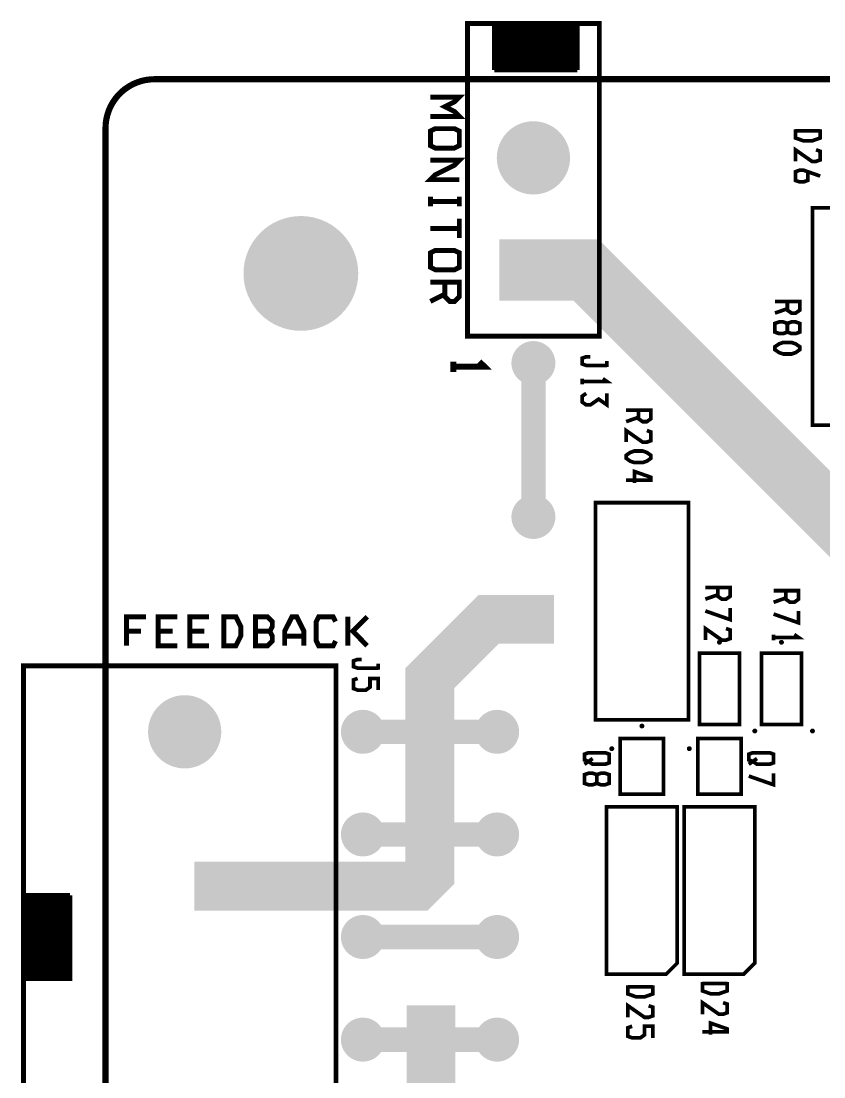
# Model space of a CAD drawing. Extents: x 8 to 205, y 3 to 189.
# Drawn here: x 8.43 to 41.32, y 146.05 to 189.27 of the extents above; entities that cross this region are included whole.
import ezdxf

# ---------------------------------------------------------------- set-up
doc = ezdxf.new("R2010")
doc.units = 0
doc.header["$MEASUREMENT"] = 0
doc.layers.get('0').update_dxf_attribs({"linetype": 'CONTINUOUS'})
doc.layers.add('26-349-0_DRL', color=254, linetype='CONTINUOUS')
doc.layers.add('26-349-0_SST', color=12, linetype='CONTINUOUS')

# ---------------------------------------------------------------- blocks, each defined once
blk = doc.blocks.new('ROUND_1')
at = {"const_width": 2.3495}
blk.add_lwpolyline([(-1.17475, 0, 1), (1.17475, 0, 1)], format="xyb", close=True, dxfattribs=at)
blk = doc.blocks.new('ROUND_29')
at = {"const_width": 0.90043}
blk.add_lwpolyline([(-0.450214, 0, 1), (0.450214, 0, 1)], format="xyb", close=True, dxfattribs=at)
blk = doc.blocks.new('ROUND_34')
at = {"const_width": 1.49987}
blk.add_lwpolyline([(-0.749934, 0, 1), (0.749934, 0, 1)], format="xyb", close=True, dxfattribs=at)
blk = doc.blocks.new('ROUND_102')
at = {"const_width": 0.10033}
blk.add_lwpolyline([(-0.050164, 0, 1), (0.050164, 0, 1)], format="xyb", close=True, dxfattribs=at)

msp = doc.modelspace()

# ---------------------------------------------------------------- linework, layer by layer
at = {"layer": '26-349-0_DRL', "const_width": 0.254}
msp.add_lwpolyline([(13.894, 186.892, 0.414214), (11.893, 184.891)], format="xyb", dxfattribs=at)
at = {"layer": '26-349-0_DRL'}
for points, const_width in [([(13.894, 186.892), (200.843, 186.892)], 0.254), ([(11.893, 114.767), (11.893, 184.891)], 0.254), ([(87.966, 140.728), (87.966, 154.19), (85.934, 156.222), (69.551, 156.222), (67.9, 157.873), (52.787, 157.873), (31.578, 179.082), (28.022, 179.082)], 2.499), ([(15.525, 153.86), (24.669, 153.86), (25.177, 154.368), (25.177, 162.369), (27.59, 164.782), (30.257, 164.782)], 1.999), ([(33.737, 140.474), (25.228, 140.474), (25.228, 148.983)], 1.999)]:
    msp.add_lwpolyline(points, dxfattribs=dict(at, const_width=const_width))
at = {"layer": '26-349-0_SST'}
for points, const_width in [([(31.718, 189.171), (26.719, 189.171), (26.719, 176.372), (32.119, 176.372), (32.119, 189.171), (31.718, 189.171)], 0.201), ([(27.819, 189.171), (27.819, 187.271)], 0.201), ([(30.917, 189.171), (27.819, 189.171)], 0.201), ([(31.217, 189.059), (27.819, 189.059)], 0.201), ([(31.217, 188.879), (27.819, 188.879)], 0.201), ([(27.986, 189.171), (27.986, 187.271)], 0.201), ([(28.167, 189.171), (28.167, 187.271)], 0.201), ([(28.347, 189.171), (28.347, 187.271)], 0.201), ([(28.527, 189.171), (28.527, 187.271)], 0.201), ([(28.705, 189.171), (28.705, 187.271)], 0.201), ([(28.885, 189.171), (28.885, 187.271)], 0.201), ([(29.066, 189.171), (29.066, 187.271)], 0.201), ([(29.246, 189.171), (29.246, 187.271)], 0.201), ([(29.426, 189.171), (29.426, 187.271)], 0.201), ([(29.604, 189.171), (29.604, 187.271)], 0.201), ([(29.785, 189.171), (29.785, 187.271)], 0.201), ([(29.965, 189.171), (29.965, 187.271)], 0.201), ([(30.145, 189.171), (30.145, 187.271)], 0.201), ([(30.323, 189.171), (30.323, 187.271)], 0.201), ([(30.503, 189.171), (30.503, 187.271)], 0.201), ([(30.684, 189.171), (30.684, 187.271)], 0.201), ([(30.864, 189.171), (30.864, 187.271)], 0.201), ([(31.217, 189.171), (30.917, 189.171)], 0.201), ([(31.044, 189.171), (31.044, 187.271)], 0.201), ([(31.217, 189.171), (31.217, 187.271)], 0.201), ([(31.217, 188.698), (27.819, 188.698)], 0.201), ([(31.217, 188.518), (27.819, 188.518)], 0.201), ([(31.217, 188.338), (27.819, 188.338)], 0.201), ([(31.217, 188.16), (27.819, 188.16)], 0.201), ([(31.217, 187.979), (27.819, 187.979)], 0.201), ([(31.217, 187.799), (27.819, 187.799)], 0.201), ([(31.217, 187.619), (27.819, 187.619)], 0.201), ([(31.217, 187.441), (27.819, 187.441)], 0.201), ([(31.217, 187.271), (27.819, 187.271)], 0.201), ([(25.2, 185.371), (26.384, 185.371), (26.188, 185.569), (25.792, 185.767), (26.188, 185.965), (26.384, 186.163), (25.2, 186.163)], 0.203), ([(25.2, 184.769), (25.398, 184.868), (26.188, 184.868), (26.384, 184.769), (26.384, 184.175), (26.188, 184.075), (25.398, 184.075), (25.2, 184.175), (25.2, 184.769)], 0.203), ([(40.15, 184.843), (40.15, 184.487), (40.488, 184.368), (40.829, 184.368), (41.166, 184.487), (41.166, 184.843)], 0.152), ([(40.15, 184.782), (41.166, 184.782)], 0.152), ([(40.15, 183.529), (40.15, 184.004), (40.829, 183.529), (40.996, 183.529), (41.166, 183.588), (41.166, 183.943), (40.996, 184.004)], 0.152), ([(26.384, 182.78), (25.2, 182.78), (25.398, 182.978), (26.188, 183.374), (26.384, 183.573), (25.2, 183.573)], 0.203), ([(40.658, 183.105), (40.658, 182.75), (40.488, 182.691), (40.321, 182.691), (40.15, 182.75), (40.15, 183.105), (40.321, 183.166), (40.488, 183.166), (41.166, 182.927)], 0.152), ([(25.2, 181.683), (25.2, 182.079)], 0.203), ([(25.2, 181.881), (26.384, 181.881)], 0.203), ([(26.384, 181.683), (26.384, 182.079)], 0.203), ([(44.659, 181.508), (44.659, 181.622), (40.849, 181.622), (40.849, 172.732), (44.659, 172.732), (44.659, 181.508)], 0.152), ([(26.384, 180.387), (26.384, 181.177)], 0.203), ([(25.2, 180.784), (26.384, 180.784)], 0.203), ([(25.2, 179.785), (25.398, 179.882), (26.188, 179.882), (26.384, 179.785), (26.384, 179.191), (26.188, 179.092), (25.398, 179.092), (25.2, 179.191), (25.2, 179.785)], 0.203), ([(25.792, 178.587), (25.792, 177.995), (25.99, 177.797), (26.188, 177.797), (26.384, 177.995), (26.384, 178.587), (25.2, 178.587)], 0.203), ([(25.792, 178.094), (25.2, 177.797)], 0.203), ([(39.82, 177.794), (39.82, 177.438), (39.99, 177.319), (40.161, 177.319), (40.328, 177.438), (40.328, 177.794), (39.312, 177.794)], 0.152), ([(39.82, 177.497), (39.312, 177.319)], 0.152), ([(39.82, 176.539), (39.99, 176.481), (40.161, 176.481), (40.328, 176.539), (40.328, 176.895), (40.161, 176.956), (39.99, 176.956), (39.82, 176.895), (39.82, 176.539), (39.653, 176.481), (39.482, 176.481), (39.312, 176.539), (39.312, 176.895), (39.482, 176.956), (39.653, 176.956), (39.82, 176.895)], 0.152), ([(29.419, 175.871), (29.419, 169.671)], 1.001), ([(39.312, 175.94), (39.482, 176.057), (39.653, 176.118), (39.99, 176.118), (40.161, 176.057), (40.328, 175.94), (40.328, 175.82), (40.161, 175.701), (39.99, 175.643), (39.653, 175.643), (39.482, 175.701), (39.312, 175.82), (39.312, 175.94)], 0.152), ([(31.753, 175.531), (31.583, 175.531), (31.415, 175.473), (31.415, 175.236), (31.583, 175.175), (32.431, 175.175)], 0.152), ([(26.137, 174.911), (26.137, 175.335)], 0.254), ([(26.137, 175.125), (27.407, 175.125), (27.196, 175.335)], 0.254), ([(32.431, 175.117), (32.431, 175.353)], 0.152), ([(31.415, 174.398), (31.415, 174.634)], 0.152), ([(31.415, 174.515), (32.431, 174.515), (32.261, 174.634)], 0.152), ([(31.583, 174.032), (31.415, 173.915), (31.415, 173.677), (31.583, 173.56), (31.753, 173.56), (32.091, 173.796), (32.431, 173.56), (32.431, 174.032)], 0.152), ([(33.724, 173.349), (33.724, 172.993), (33.894, 172.874), (34.065, 172.874), (34.232, 172.993), (34.232, 173.349), (33.216, 173.349)], 0.152), ([(33.724, 173.052), (33.216, 172.874)], 0.152), ([(33.216, 172.036), (33.216, 172.511), (33.894, 172.036), (34.065, 172.036), (34.232, 172.094), (34.232, 172.45), (34.065, 172.511)], 0.152), ([(33.216, 171.495), (33.386, 171.612), (33.557, 171.673), (33.894, 171.673), (34.065, 171.612), (34.232, 171.495), (34.232, 171.375), (34.065, 171.256), (33.894, 171.198), (33.557, 171.198), (33.386, 171.256), (33.216, 171.375), (33.216, 171.495)], 0.152), ([(33.557, 170.359), (33.557, 170.834), (34.232, 170.596), (34.232, 170.479), (33.216, 170.479)], 0.152), ([(35.769, 169.443), (35.769, 169.557), (31.959, 169.557), (31.959, 160.667), (35.769, 160.667), (35.769, 169.443)], 0.152), ([(36.97, 166.082), (36.97, 165.727), (37.138, 165.607), (37.308, 165.607), (37.478, 165.727), (37.478, 166.082), (36.462, 166.082)], 0.152), ([(39.764, 165.955), (39.764, 165.6), (39.932, 165.48), (40.102, 165.48), (40.272, 165.6), (40.272, 165.955), (39.256, 165.955)], 0.152), ([(36.97, 165.785), (36.462, 165.607)], 0.152), ([(39.764, 165.658), (39.256, 165.48)], 0.152), ([(36.462, 165.125), (37.478, 164.769), (37.478, 165.244)], 0.152), ([(39.256, 164.998), (40.272, 164.642), (40.272, 165.117)], 0.152), ([(12.754, 163.7), (12.754, 164.886), (13.544, 164.886)], 0.203), ([(14.839, 163.7), (14.049, 163.7), (14.049, 164.886), (14.839, 164.886)], 0.203), ([(16.135, 163.7), (15.345, 163.7), (15.345, 164.886), (16.135, 164.886)], 0.203), ([(16.64, 163.7), (17.232, 163.7), (17.43, 164.096), (17.43, 164.49), (17.232, 164.886), (16.64, 164.886)], 0.203), ([(16.739, 163.7), (16.739, 164.886)], 0.203), ([(18.035, 164.294), (18.626, 164.294), (18.725, 164.49), (18.725, 164.688), (18.527, 164.886), (17.936, 164.886)], 0.203), ([(18.035, 163.7), (18.035, 164.886)], 0.203), ([(20.021, 163.7), (20.021, 164.294), (19.724, 164.886), (19.528, 164.886), (19.231, 164.294), (19.231, 163.7)], 0.203), ([(21.316, 163.898), (21.217, 163.7), (20.625, 163.7), (20.526, 163.898), (20.526, 164.688), (20.625, 164.886), (21.217, 164.886), (21.316, 164.688)], 0.203), ([(21.822, 164.886), (21.822, 163.7)], 0.203), ([(22.612, 163.7), (22.02, 164.294), (22.612, 164.886)], 0.203), ([(13.346, 164.294), (12.754, 164.294)], 0.203), ([(14.641, 164.294), (14.049, 164.294)], 0.203), ([(15.937, 164.294), (15.345, 164.294)], 0.203), ([(17.936, 163.7), (18.527, 163.7), (18.725, 163.898), (18.725, 164.096), (18.626, 164.294)], 0.203), ([(36.462, 163.931), (36.462, 164.406), (37.138, 163.931), (37.308, 163.931), (37.478, 163.992), (37.478, 164.347), (37.308, 164.406)], 0.152), ([(20.021, 164.096), (19.231, 164.096)], 0.203), ([(39.256, 163.923), (39.256, 164.159)], 0.152), ([(39.256, 164.043), (40.272, 164.043), (40.102, 164.159)], 0.152), ([(37.864, 160.476), (37.864, 163.397), (36.226, 163.397), (36.226, 160.476), (37.864, 160.476)], 0.152), ([(40.404, 160.476), (40.404, 163.397), (38.766, 163.397), (38.766, 160.476), (40.404, 160.476)], 0.152), ([(8.535, 162.475), (8.535, 140.677), (21.334, 140.677), (21.334, 162.877), (8.535, 162.877), (8.535, 162.475)], 0.201), ([(22.386, 163.141), (22.218, 163.141), (22.048, 163.08), (22.048, 162.844), (22.218, 162.785), (23.064, 162.785)], 0.152), ([(23.064, 162.724), (23.064, 162.963)], 0.152), ([(22.218, 162.361), (22.048, 162.303), (22.048, 161.947), (22.218, 161.886), (22.556, 161.886), (22.726, 162.005), (22.726, 162.361), (23.064, 162.361), (23.064, 161.886)], 0.152), ([(21.733, 160.177), (27.933, 160.177)], 1.001), ([(34.753, 159.905), (34.753, 157.619), (32.975, 157.619), (32.975, 159.905), (34.753, 159.905)], 0.152), ([(37.928, 159.905), (37.928, 157.619), (36.15, 157.619), (36.15, 159.905), (37.928, 159.905)], 0.152), ([(31.679, 159.321), (31.509, 159.262), (31.509, 159.026), (31.679, 158.965), (31.847, 158.848), (32.355, 158.848), (32.525, 158.907), (32.525, 159.262), (32.355, 159.321), (31.679, 159.321)], 0.152), ([(31.847, 159.084), (31.509, 158.848)], 0.152), ([(38.41, 159.321), (38.24, 159.262), (38.24, 159.026), (38.41, 158.965), (38.578, 158.848), (39.086, 158.848), (39.256, 158.907), (39.256, 159.262), (39.086, 159.321), (38.41, 159.321)], 0.152), ([(38.578, 159.084), (38.24, 158.848)], 0.152), ([(32.017, 158.068), (32.187, 158.01), (32.355, 158.01), (32.525, 158.068), (32.525, 158.424), (32.355, 158.482), (32.187, 158.482), (32.017, 158.424), (32.017, 158.068), (31.847, 158.01), (31.679, 158.01), (31.509, 158.068), (31.509, 158.424), (31.679, 158.482), (31.847, 158.482), (32.017, 158.424)], 0.152), ([(38.24, 158.366), (39.256, 158.01), (39.256, 158.482)], 0.152), ([(35.312, 150.71), (35.312, 157.111), (32.416, 157.111), (32.416, 150.253), (34.854, 150.253), (35.312, 150.71)], 0.152), ([(38.487, 150.71), (38.487, 157.111), (35.591, 157.111), (35.591, 150.253), (38.029, 150.253), (38.487, 150.71)], 0.152), ([(21.733, 155.975), (27.933, 155.975)], 1.001), ([(10.435, 153.476), (10.435, 150.078), (8.535, 150.078)], 0.201), ([(8.535, 153.476), (8.535, 153.176)], 0.201), ([(10.435, 153.476), (8.535, 153.476)], 0.201), ([(8.703, 153.476), (8.703, 150.078)], 0.201), ([(8.883, 153.476), (8.883, 150.078)], 0.201), ([(9.063, 153.476), (9.063, 150.078)], 0.201), ([(9.244, 153.476), (9.244, 150.078)], 0.201), ([(9.421, 153.476), (9.421, 150.078)], 0.201), ([(9.602, 153.476), (9.602, 150.078)], 0.201), ([(9.782, 153.476), (9.782, 150.078)], 0.201), ([(9.962, 153.476), (9.962, 150.078)], 0.201), ([(10.14, 153.476), (10.14, 150.078)], 0.201), ([(10.321, 153.476), (10.321, 150.078)], 0.201), ([(10.435, 153.301), (8.535, 153.301)], 0.201), ([(8.535, 153.176), (8.535, 150.078)], 0.201), ([(10.435, 153.123), (8.535, 153.123)], 0.201), ([(10.435, 152.943), (8.535, 152.943)], 0.201), ([(10.435, 152.762), (8.535, 152.762)], 0.201), ([(10.435, 152.582), (8.535, 152.582)], 0.201), ([(10.435, 152.402), (8.535, 152.402)], 0.201), ([(10.435, 152.224), (8.535, 152.224)], 0.201), ([(10.435, 152.044), (8.535, 152.044)], 0.201), ([(27.933, 151.777), (21.733, 151.777)], 1.001), ([(10.435, 151.863), (8.535, 151.863)], 0.201), ([(10.435, 151.683), (8.535, 151.683)], 0.201), ([(10.435, 151.503), (8.535, 151.503)], 0.201), ([(10.435, 151.325), (8.535, 151.325)], 0.201), ([(10.435, 151.144), (8.535, 151.144)], 0.201), ([(10.435, 150.964), (8.535, 150.964)], 0.201), ([(10.435, 150.784), (8.535, 150.784)], 0.201), ([(10.435, 150.603), (8.535, 150.603)], 0.201), ([(10.435, 150.426), (8.535, 150.426)], 0.201), ([(10.435, 150.245), (8.535, 150.245)], 0.201), ([(36.34, 149.928), (36.34, 149.572), (36.678, 149.453), (37.019, 149.453), (37.356, 149.572), (37.356, 149.928)], 0.152), ([(33.292, 149.801), (33.292, 149.445), (33.63, 149.326), (33.971, 149.326), (34.308, 149.445), (34.308, 149.801)], 0.152), ([(33.292, 149.742), (34.308, 149.742)], 0.152), ([(36.34, 149.869), (37.356, 149.869)], 0.152), ([(36.34, 148.615), (36.34, 149.09), (37.019, 148.615), (37.186, 148.615), (37.356, 148.676), (37.356, 149.031), (37.186, 149.09)], 0.152), ([(33.292, 148.488), (33.292, 148.963), (33.971, 148.488), (34.138, 148.488), (34.308, 148.549), (34.308, 148.904), (34.138, 148.963)], 0.152), ([(36.678, 147.776), (36.678, 148.251), (37.356, 148.015), (37.356, 147.896), (36.34, 147.896)], 0.152), ([(21.834, 147.576), (28.035, 147.576)], 1.001), ([(33.463, 148.124), (33.292, 148.066), (33.292, 147.71), (33.463, 147.649), (33.8, 147.649), (33.971, 147.769), (33.971, 148.124), (34.308, 148.124), (34.308, 147.649)], 0.152)]:
    msp.add_lwpolyline(points, dxfattribs=dict(at, const_width=const_width))

# ---------------------------------------------------------------- block references
at = {"layer": '26-349-0_DRL'}
for name, p in [('ROUND_34', (29.419, 183.672)), ('ROUND_1', (19.894, 178.942)), ('ROUND_29', (29.419, 175.272)), ('ROUND_29', (29.419, 168.973)), ('ROUND_102', (37.039, 163.842)), ('ROUND_102', (39.579, 163.842)), ('ROUND_34', (15.134, 160.177)), ('ROUND_29', (22.434, 160.177)), ('ROUND_29', (27.933, 160.177)), ('ROUND_102', (33.864, 160.413)), ('ROUND_102', (38.487, 160.21)), ('ROUND_102', (40.849, 160.21)), ('ROUND_102', (32.629, 159.486)), ('ROUND_102', (35.804, 159.486)), ('ROUND_29', (22.434, 155.975)), ('ROUND_29', (27.933, 155.975)), ('ROUND_29', (22.434, 151.777)), ('ROUND_29', (27.933, 151.777)), ('ROUND_29', (22.434, 147.576)), ('ROUND_29', (27.933, 147.576))]:
    msp.add_blockref(name, p, dxfattribs=at)

doc.saveas('drawing.dxf')
